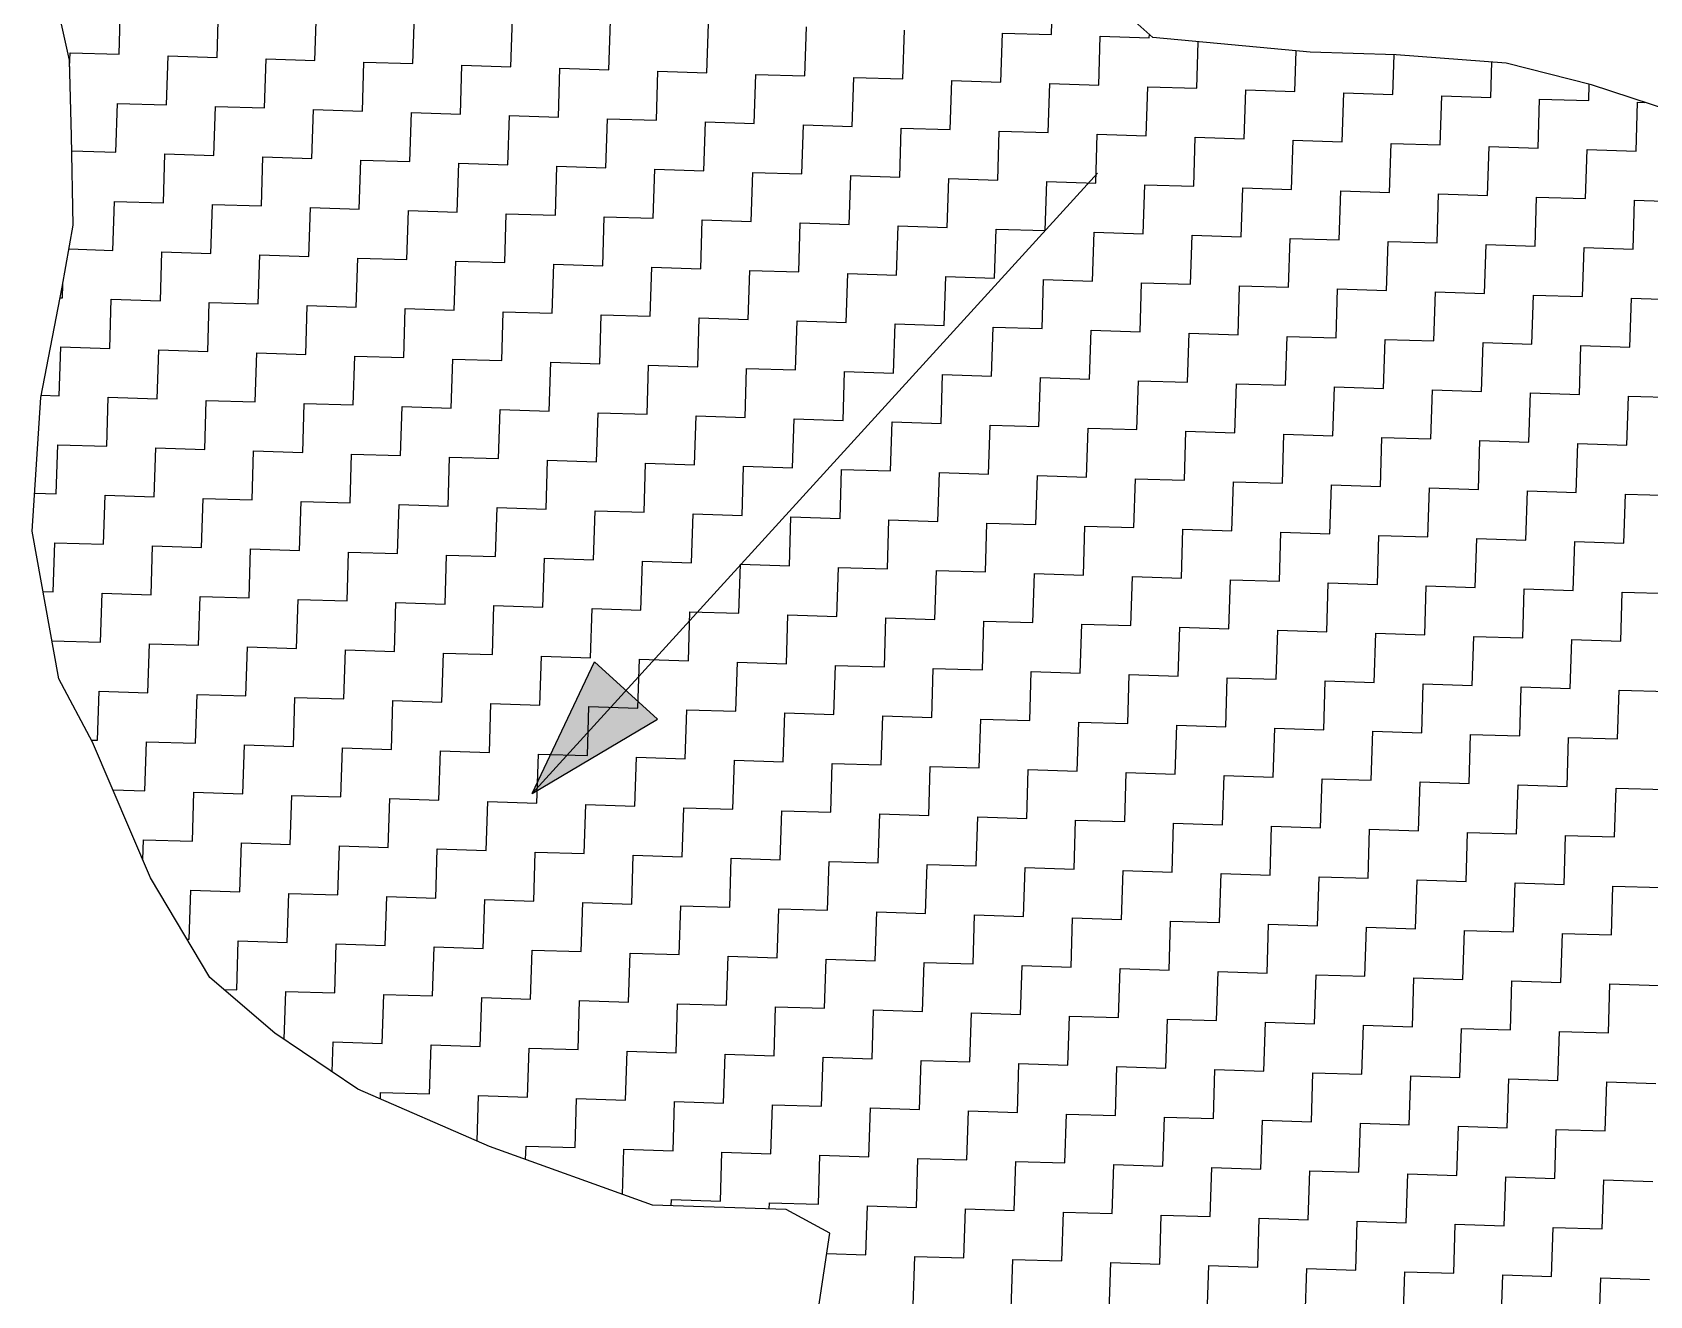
# Model space of a CAD drawing. Header units: metres. Extents: x 289133 to 292218, y 2093453 to 2100632.
# Drawn here: x 290040.3 to 290258.7, y 2094249 to 2094419.6 of the extents above; entities that cross this region are included whole.
import ezdxf

# ---------------------------------------------------------------- set-up
doc = ezdxf.new("R2010")
doc.units = ezdxf.units.M
doc.header["$MEASUREMENT"] = 0
doc.layers.add('POLY_HATCH', color=12, linetype='Continuous')

msp = doc.modelspace()

# ---------------------------------------------------------------- hatches: boundary and pattern name
h = msp.add_hatch(color=256)
h.paths.add_polyline_path([(290120.44, 2094330.71), (290116.19, 2094334.58), (290107.78, 2094316.8)])
h.paths.add_polyline_path([(290107.78, 2094316.8), (290124.69, 2094326.83), (290120.44, 2094330.71)])

# ---------------------------------------------------------------- linework, layer by layer
for points in [[(290107.78, 2094316.8), (290184.08, 2094400.57)], [(290107.78, 2094316.8), (290116.19, 2094334.58)], [(290116.19, 2094334.58), (290124.69, 2094326.83)], [(290107.78, 2094316.8), (290124.69, 2094326.83)]]:
    msp.add_lwpolyline(points)
at = {"layer": 'POLY_HATCH'}
for p, q in [((290191.58, 2094418.87), (290164.56, 2094442.97)), ((290045.27, 2094415.83), (290044.22, 2094420.67)), ((290212.84, 2094416.91), (290191.58, 2094418.87)), ((290224.45, 2094416.55), (290212.84, 2094416.91)), ((290045.55, 2094405.6), (290045.27, 2094415.83)), ((290239.28, 2094415.43), (290224.45, 2094416.55)), ((290250.81, 2094412.49), (290239.28, 2094415.43)), ((290261.68, 2094408.92), (290250.81, 2094412.49)), ((290045.78, 2094393.56), (290045.55, 2094405.6)), ((290044.31, 2094385.19), (290045.78, 2094393.56)), ((290041.43, 2094370.25), (290044.31, 2094385.19)), ((290040.26, 2094352.24), (290041.43, 2094370.25)), ((290043.85, 2094332.28), (290040.26, 2094352.24)), ((290048.39, 2094323.72), (290043.85, 2094332.28)), ((290056.24, 2094305.43), (290048.39, 2094323.72)), ((290064.23, 2094291.95), (290056.24, 2094305.43)), ((290073.02, 2094284.46), (290064.23, 2094291.95)), ((290084.21, 2094276.89), (290073.02, 2094284.46)), ((290102.01, 2094269.12), (290084.21, 2094276.89)), ((290124.02, 2094261.21), (290102.01, 2094269.12)), ((290142.05, 2094260.64), (290124.02, 2094261.21)), ((290147.97, 2094257.45), (290142.05, 2094260.64)), ((290146.44, 2094247.27), (290147.97, 2094257.45))]:
    msp.add_line(p, q, dxfattribs=at)
at = {"layer": 'POLY_HATCH', "linetype": 'Continuous'}
for p, q in [((290177.87, 2094419.27), (290178.08, 2094425.88)), ((290051.97, 2094416.61), (290052.18, 2094423.22)), ((290065.2, 2094416.19), (290065.41, 2094422.8)), ((290078.43, 2094415.77), (290078.64, 2094422.39)), ((290091.66, 2094415.36), (290091.87, 2094421.97)), ((290104.89, 2094414.94), (290105.1, 2094421.56)), ((290118.12, 2094414.52), (290118.33, 2094421.14)), ((290131.35, 2094414.11), (290131.56, 2094420.72)), ((290144.59, 2094413.69), (290144.79, 2094420.31)), ((290157.82, 2094413.28), (290158.02, 2094419.89)), ((290171.05, 2094412.86), (290171.25, 2094419.47)), ((290171.25, 2094419.47), (290177.87, 2094419.27)), ((290184.28, 2094412.44), (290184.48, 2094419.06)), ((290184.48, 2094419.06), (290191.1, 2094418.85)), ((290191.1, 2094418.85), (290191.11, 2094419.29)), ((290045.3, 2094414.9), (290045.36, 2094416.81)), ((290045.36, 2094416.81), (290051.97, 2094416.61)), ((290197.51, 2094412.03), (290197.7, 2094418.31)), ((290210.74, 2094411.61), (290210.91, 2094417.09)), ((290058.38, 2094409.78), (290058.59, 2094416.4)), ((290058.59, 2094416.4), (290065.2, 2094416.19)), ((290071.61, 2094409.37), (290071.82, 2094415.98)), ((290071.82, 2094415.98), (290078.43, 2094415.77)), ((290084.84, 2094408.95), (290085.05, 2094415.56)), ((290085.05, 2094415.56), (290091.66, 2094415.36)), ((290098.07, 2094408.53), (290098.28, 2094415.15)), ((290098.28, 2094415.15), (290104.89, 2094414.94)), ((290111.3, 2094408.12), (290111.51, 2094414.73)), ((290111.51, 2094414.73), (290118.12, 2094414.52)), ((290223.97, 2094411.19), (290224.14, 2094416.56)), ((290237.2, 2094410.78), (290237.35, 2094415.58)), ((290124.53, 2094407.7), (290124.74, 2094414.32)), ((290124.74, 2094414.32), (290131.35, 2094414.11)), ((290137.76, 2094407.28), (290137.97, 2094413.9)), ((290137.97, 2094413.9), (290144.59, 2094413.69)), ((290150.99, 2094406.87), (290151.2, 2094413.48)), ((290151.2, 2094413.48), (290157.82, 2094413.28)), ((290164.22, 2094406.45), (290164.43, 2094413.07)), ((290164.43, 2094413.07), (290171.05, 2094412.86)), ((290177.45, 2094406.04), (290177.66, 2094412.65)), ((290177.66, 2094412.65), (290184.28, 2094412.44)), ((290190.68, 2094405.62), (290190.89, 2094412.23)), ((290190.89, 2094412.23), (290197.51, 2094412.03)), ((290250.43, 2094410.36), (290250.5, 2094412.57)), ((290203.91, 2094405.2), (290204.12, 2094411.82)), ((290204.12, 2094411.82), (290210.74, 2094411.61)), ((290217.14, 2094404.79), (290217.35, 2094411.4)), ((290217.35, 2094411.4), (290223.97, 2094411.19)), ((290230.37, 2094404.37), (290230.58, 2094410.99)), ((290230.58, 2094410.99), (290237.2, 2094410.78)), ((290243.6, 2094403.95), (290243.81, 2094410.57)), ((290243.81, 2094410.57), (290250.43, 2094410.36)), ((290256.83, 2094403.54), (290257.04, 2094410.15)), ((290257.04, 2094410.15), (290258.01, 2094410.12)), ((290051.56, 2094403.38), (290051.76, 2094409.99)), ((290051.76, 2094409.99), (290058.38, 2094409.78)), ((290064.79, 2094402.96), (290065, 2094409.57)), ((290065, 2094409.57), (290071.61, 2094409.37)), ((290078.02, 2094402.54), (290078.23, 2094409.16)), ((290078.23, 2094409.16), (290084.84, 2094408.95)), ((290091.25, 2094402.13), (290091.46, 2094408.74)), ((290091.46, 2094408.74), (290098.07, 2094408.53)), ((290104.48, 2094401.71), (290104.69, 2094408.33)), ((290104.69, 2094408.33), (290111.3, 2094408.12)), ((290117.71, 2094401.29), (290117.92, 2094407.91)), ((290117.92, 2094407.91), (290124.53, 2094407.7)), ((290130.94, 2094400.88), (290131.15, 2094407.49)), ((290131.15, 2094407.49), (290137.76, 2094407.28)), ((290144.17, 2094400.46), (290144.38, 2094407.08)), ((290144.38, 2094407.08), (290150.99, 2094406.87)), ((290157.4, 2094400.04), (290157.61, 2094406.66)), ((290157.61, 2094406.66), (290164.22, 2094406.45)), ((290170.63, 2094399.63), (290170.84, 2094406.24)), ((290170.84, 2094406.24), (290177.45, 2094406.04)), ((290183.86, 2094399.21), (290184.07, 2094405.83)), ((290184.07, 2094405.83), (290190.68, 2094405.62)), ((290045.61, 2094403.56), (290051.56, 2094403.38)), ((290197.09, 2094398.8), (290197.3, 2094405.41)), ((290197.3, 2094405.41), (290203.91, 2094405.2)), ((290210.32, 2094398.38), (290210.53, 2094405)), ((290210.53, 2094405), (290217.14, 2094404.79)), ((290223.55, 2094397.96), (290223.76, 2094404.58)), ((290223.76, 2094404.58), (290230.37, 2094404.37)), ((290236.78, 2094397.55), (290236.99, 2094404.16)), ((290236.99, 2094404.16), (290243.6, 2094403.95)), ((290250.01, 2094397.13), (290250.22, 2094403.75)), ((290250.22, 2094403.75), (290256.83, 2094403.54)), ((290057.96, 2094396.55), (290058.17, 2094403.17)), ((290058.17, 2094403.17), (290064.79, 2094402.96)), ((290071.19, 2094396.14), (290071.4, 2094402.75)), ((290071.4, 2094402.75), (290078.02, 2094402.54)), ((290084.42, 2094395.72), (290084.63, 2094402.33)), ((290084.63, 2094402.33), (290091.25, 2094402.13)), ((290097.65, 2094395.3), (290097.86, 2094401.92)), ((290097.86, 2094401.92), (290104.48, 2094401.71)), ((290110.89, 2094394.89), (290111.09, 2094401.5)), ((290111.09, 2094401.5), (290117.71, 2094401.29)), ((290124.12, 2094394.47), (290124.32, 2094401.09)), ((290124.32, 2094401.09), (290130.94, 2094400.88)), ((290137.35, 2094394.05), (290137.55, 2094400.67)), ((290137.55, 2094400.67), (290144.17, 2094400.46)), ((290150.58, 2094393.64), (290150.78, 2094400.25)), ((290150.78, 2094400.25), (290157.4, 2094400.04)), ((290163.81, 2094393.22), (290164.01, 2094399.84)), ((290164.01, 2094399.84), (290170.63, 2094399.63)), ((290177.04, 2094392.81), (290177.24, 2094399.42)), ((290177.24, 2094399.42), (290183.86, 2094399.21)), ((290190.27, 2094392.39), (290190.48, 2094399)), ((290190.48, 2094399), (290197.09, 2094398.8)), ((290203.5, 2094391.97), (290203.71, 2094398.59)), ((290203.71, 2094398.59), (290210.32, 2094398.38)), ((290216.73, 2094391.56), (290216.94, 2094398.17)), ((290216.94, 2094398.17), (290223.55, 2094397.96)), ((290229.96, 2094391.14), (290230.17, 2094397.76)), ((290230.17, 2094397.76), (290236.78, 2094397.55)), ((290243.19, 2094390.72), (290243.4, 2094397.34)), ((290243.4, 2094397.34), (290250.01, 2094397.13)), ((290051.14, 2094390.14), (290051.35, 2094396.76)), ((290051.35, 2094396.76), (290057.96, 2094396.55)), ((290064.37, 2094389.73), (290064.58, 2094396.34)), ((290064.58, 2094396.34), (290071.19, 2094396.14)), ((290077.6, 2094389.31), (290077.81, 2094395.93)), ((290077.81, 2094395.93), (290084.42, 2094395.72)), ((290090.83, 2094388.9), (290091.04, 2094395.51)), ((290091.04, 2094395.51), (290097.65, 2094395.3)), ((290104.06, 2094388.48), (290104.27, 2094395.09)), ((290104.27, 2094395.09), (290110.89, 2094394.89)), ((290256.42, 2094390.31), (290256.63, 2094396.92)), ((290256.63, 2094396.92), (290263.24, 2094396.71)), ((290117.29, 2094388.06), (290117.5, 2094394.68)), ((290117.5, 2094394.68), (290124.12, 2094394.47)), ((290130.52, 2094387.65), (290130.73, 2094394.26)), ((290130.73, 2094394.26), (290137.35, 2094394.05)), ((290143.75, 2094387.23), (290143.96, 2094393.85)), ((290143.96, 2094393.85), (290150.58, 2094393.64)), ((290156.98, 2094386.81), (290157.19, 2094393.43)), ((290157.19, 2094393.43), (290163.81, 2094393.22)), ((290170.21, 2094386.4), (290170.42, 2094393.01)), ((290170.42, 2094393.01), (290177.04, 2094392.81)), ((290183.44, 2094385.98), (290183.65, 2094392.6)), ((290183.65, 2094392.6), (290190.27, 2094392.39)), ((290196.67, 2094385.57), (290196.88, 2094392.18)), ((290196.88, 2094392.18), (290203.5, 2094391.97)), ((290209.9, 2094385.15), (290210.11, 2094391.76)), ((290210.11, 2094391.76), (290216.73, 2094391.56)), ((290223.13, 2094384.73), (290223.34, 2094391.35)), ((290223.34, 2094391.35), (290229.96, 2094391.14)), ((290236.36, 2094384.32), (290236.57, 2094390.93)), ((290236.57, 2094390.93), (290243.19, 2094390.72)), ((290249.6, 2094383.9), (290249.8, 2094390.52)), ((290249.8, 2094390.52), (290256.42, 2094390.31)), ((290045.3, 2094390.33), (290051.14, 2094390.14)), ((290057.55, 2094383.32), (290057.76, 2094389.94)), ((290057.76, 2094389.94), (290064.37, 2094389.73)), ((290070.78, 2094382.91), (290070.99, 2094389.52)), ((290070.99, 2094389.52), (290077.6, 2094389.31)), ((290084.01, 2094382.49), (290084.22, 2094389.1)), ((290084.22, 2094389.1), (290090.83, 2094388.9)), ((290097.24, 2094382.07), (290097.45, 2094388.69)), ((290097.45, 2094388.69), (290104.06, 2094388.48)), ((290110.47, 2094381.66), (290110.68, 2094388.27)), ((290110.68, 2094388.27), (290117.29, 2094388.06)), ((290123.7, 2094381.24), (290123.91, 2094387.86)), ((290123.91, 2094387.86), (290130.52, 2094387.65)), ((290136.93, 2094380.82), (290137.14, 2094387.44)), ((290137.14, 2094387.44), (290143.75, 2094387.23)), ((290150.16, 2094380.41), (290150.37, 2094387.02)), ((290150.37, 2094387.02), (290156.98, 2094386.81)), ((290163.39, 2094379.99), (290163.6, 2094386.61)), ((290163.6, 2094386.61), (290170.21, 2094386.4)), ((290176.62, 2094379.58), (290176.83, 2094386.19)), ((290176.83, 2094386.19), (290183.44, 2094385.98)), ((290044.32, 2094383.74), (290044.37, 2094385.53)), ((290189.85, 2094379.16), (290190.06, 2094385.77)), ((290190.06, 2094385.77), (290196.67, 2094385.57)), ((290203.08, 2094378.74), (290203.29, 2094385.36)), ((290203.29, 2094385.36), (290209.9, 2094385.15)), ((290216.31, 2094378.33), (290216.52, 2094384.94)), ((290216.52, 2094384.94), (290223.13, 2094384.73)), ((290229.54, 2094377.91), (290229.75, 2094384.53)), ((290229.75, 2094384.53), (290236.36, 2094384.32)), ((290242.77, 2094377.49), (290242.98, 2094384.11)), ((290242.98, 2094384.11), (290249.6, 2094383.9)), ((290044.03, 2094383.75), (290044.32, 2094383.74)), ((290050.72, 2094376.91), (290050.93, 2094383.53)), ((290050.93, 2094383.53), (290057.55, 2094383.32)), ((290063.95, 2094376.5), (290064.16, 2094383.11)), ((290064.16, 2094383.11), (290070.78, 2094382.91)), ((290077.18, 2094376.08), (290077.39, 2094382.7)), ((290077.39, 2094382.7), (290084.01, 2094382.49)), ((290090.42, 2094375.67), (290090.62, 2094382.28)), ((290090.62, 2094382.28), (290097.24, 2094382.07)), ((290103.65, 2094375.25), (290103.85, 2094381.86)), ((290103.85, 2094381.86), (290110.47, 2094381.66)), ((290256, 2094377.08), (290256.21, 2094383.69)), ((290256.21, 2094383.69), (290262.83, 2094383.48)), ((290116.88, 2094374.83), (290117.08, 2094381.45)), ((290117.08, 2094381.45), (290123.7, 2094381.24)), ((290130.11, 2094374.42), (290130.31, 2094381.03)), ((290130.31, 2094381.03), (290136.93, 2094380.82)), ((290143.34, 2094374), (290143.54, 2094380.62)), ((290143.54, 2094380.62), (290150.16, 2094380.41)), ((290156.57, 2094373.58), (290156.77, 2094380.2)), ((290156.77, 2094380.2), (290163.39, 2094379.99)), ((290169.8, 2094373.17), (290170.01, 2094379.78)), ((290170.01, 2094379.78), (290176.62, 2094379.58)), ((290183.03, 2094372.75), (290183.24, 2094379.37)), ((290183.24, 2094379.37), (290189.85, 2094379.16)), ((290196.26, 2094372.34), (290196.47, 2094378.95)), ((290196.47, 2094378.95), (290203.08, 2094378.74)), ((290209.49, 2094371.92), (290209.7, 2094378.53)), ((290209.7, 2094378.53), (290216.31, 2094378.33)), ((290222.72, 2094371.5), (290222.93, 2094378.12)), ((290222.93, 2094378.12), (290229.54, 2094377.91)), ((290235.95, 2094371.09), (290236.16, 2094377.7)), ((290236.16, 2094377.7), (290242.77, 2094377.49)), ((290249.18, 2094370.67), (290249.39, 2094377.29)), ((290249.39, 2094377.29), (290256, 2094377.08)), ((290043.9, 2094370.51), (290044.11, 2094377.12)), ((290044.11, 2094377.12), (290050.72, 2094376.91)), ((290057.13, 2094370.09), (290057.34, 2094376.71)), ((290057.34, 2094376.71), (290063.95, 2094376.5)), ((290070.36, 2094369.67), (290070.57, 2094376.29)), ((290070.57, 2094376.29), (290077.18, 2094376.08)), ((290083.59, 2094369.26), (290083.8, 2094375.87)), ((290083.8, 2094375.87), (290090.42, 2094375.67)), ((290096.82, 2094368.84), (290097.03, 2094375.46)), ((290097.03, 2094375.46), (290103.65, 2094375.25)), ((290110.05, 2094368.43), (290110.26, 2094375.04)), ((290110.26, 2094375.04), (290116.88, 2094374.83)), ((290123.28, 2094368.01), (290123.49, 2094374.62)), ((290123.49, 2094374.62), (290130.11, 2094374.42)), ((290136.51, 2094367.59), (290136.72, 2094374.21)), ((290136.72, 2094374.21), (290143.34, 2094374)), ((290149.74, 2094367.18), (290149.95, 2094373.79)), ((290149.95, 2094373.79), (290156.57, 2094373.58)), ((290162.97, 2094366.76), (290163.18, 2094373.38)), ((290163.18, 2094373.38), (290169.8, 2094373.17)), ((290176.2, 2094366.34), (290176.41, 2094372.96)), ((290176.41, 2094372.96), (290183.03, 2094372.75)), ((290189.43, 2094365.93), (290189.64, 2094372.54)), ((290189.64, 2094372.54), (290196.26, 2094372.34)), ((290202.66, 2094365.51), (290202.87, 2094372.13)), ((290202.87, 2094372.13), (290209.49, 2094371.92)), ((290215.9, 2094365.1), (290216.1, 2094371.71)), ((290216.1, 2094371.71), (290222.72, 2094371.5)), ((290229.13, 2094364.68), (290229.33, 2094371.29)), ((290229.33, 2094371.29), (290235.95, 2094371.09)), ((290242.36, 2094364.26), (290242.56, 2094370.88)), ((290242.56, 2094370.88), (290249.18, 2094370.67)), ((290041.5, 2094370.58), (290043.9, 2094370.51)), ((290050.31, 2094363.68), (290050.52, 2094370.3)), ((290050.52, 2094370.3), (290057.13, 2094370.09)), ((290063.54, 2094363.27), (290063.75, 2094369.88)), ((290063.75, 2094369.88), (290070.36, 2094369.67)), ((290076.77, 2094362.85), (290076.98, 2094369.47)), ((290076.98, 2094369.47), (290083.59, 2094369.26)), ((290090, 2094362.44), (290090.21, 2094369.05)), ((290090.21, 2094369.05), (290096.82, 2094368.84)), ((290103.23, 2094362.02), (290103.44, 2094368.63)), ((290103.44, 2094368.63), (290110.05, 2094368.43)), ((290255.59, 2094363.85), (290255.79, 2094370.46)), ((290255.79, 2094370.46), (290262.41, 2094370.25)), ((290116.46, 2094361.6), (290116.67, 2094368.22)), ((290116.67, 2094368.22), (290123.28, 2094368.01)), ((290129.69, 2094361.19), (290129.9, 2094367.8)), ((290129.9, 2094367.8), (290136.51, 2094367.59)), ((290142.92, 2094360.77), (290143.13, 2094367.39)), ((290143.13, 2094367.39), (290149.74, 2094367.18)), ((290156.15, 2094360.35), (290156.36, 2094366.97)), ((290156.36, 2094366.97), (290162.97, 2094366.76)), ((290169.38, 2094359.94), (290169.59, 2094366.55)), ((290169.59, 2094366.55), (290176.2, 2094366.34)), ((290182.61, 2094359.52), (290182.82, 2094366.14)), ((290182.82, 2094366.14), (290189.43, 2094365.93)), ((290195.84, 2094359.11), (290196.05, 2094365.72)), ((290196.05, 2094365.72), (290202.66, 2094365.51)), ((290209.07, 2094358.69), (290209.28, 2094365.3)), ((290209.28, 2094365.3), (290215.9, 2094365.1)), ((290222.3, 2094358.27), (290222.51, 2094364.89)), ((290222.51, 2094364.89), (290229.13, 2094364.68)), ((290235.53, 2094357.86), (290235.74, 2094364.47)), ((290235.74, 2094364.47), (290242.36, 2094364.26)), ((290043.48, 2094357.28), (290043.69, 2094363.89)), ((290043.69, 2094363.89), (290050.31, 2094363.68)), ((290056.72, 2094356.86), (290056.92, 2094363.48)), ((290056.92, 2094363.48), (290063.54, 2094363.27)), ((290069.95, 2094356.44), (290070.15, 2094363.06)), ((290070.15, 2094363.06), (290076.77, 2094362.85)), ((290083.18, 2094356.03), (290083.38, 2094362.64)), ((290083.38, 2094362.64), (290090, 2094362.44)), ((290096.41, 2094355.61), (290096.61, 2094362.23)), ((290096.61, 2094362.23), (290103.23, 2094362.02)), ((290248.76, 2094357.44), (290248.97, 2094364.06)), ((290248.97, 2094364.06), (290255.59, 2094363.85)), ((290109.64, 2094355.2), (290109.84, 2094361.81)), ((290109.84, 2094361.81), (290116.46, 2094361.6)), ((290122.87, 2094354.78), (290123.07, 2094361.39)), ((290123.07, 2094361.39), (290129.69, 2094361.19)), ((290136.1, 2094354.36), (290136.31, 2094360.98)), ((290136.31, 2094360.98), (290142.92, 2094360.77)), ((290149.33, 2094353.95), (290149.54, 2094360.56)), ((290149.54, 2094360.56), (290156.15, 2094360.35)), ((290162.56, 2094353.53), (290162.77, 2094360.15)), ((290162.77, 2094360.15), (290169.38, 2094359.94)), ((290175.79, 2094353.11), (290176, 2094359.73)), ((290176, 2094359.73), (290182.61, 2094359.52)), ((290189.02, 2094352.7), (290189.23, 2094359.31)), ((290189.23, 2094359.31), (290195.84, 2094359.11)), ((290202.25, 2094352.28), (290202.46, 2094358.9)), ((290202.46, 2094358.9), (290209.07, 2094358.69)), ((290215.48, 2094351.87), (290215.69, 2094358.48)), ((290215.69, 2094358.48), (290222.3, 2094358.27)), ((290228.71, 2094351.45), (290228.92, 2094358.06)), ((290228.92, 2094358.06), (290235.53, 2094357.86)), ((290241.94, 2094351.03), (290242.15, 2094357.65)), ((290242.15, 2094357.65), (290248.76, 2094357.44)), ((290040.6, 2094357.37), (290043.48, 2094357.28)), ((290049.89, 2094350.45), (290050.1, 2094357.07)), ((290050.1, 2094357.07), (290056.72, 2094356.86)), ((290063.12, 2094350.04), (290063.33, 2094356.65)), ((290063.33, 2094356.65), (290069.95, 2094356.44)), ((290076.35, 2094349.62), (290076.56, 2094356.24)), ((290076.56, 2094356.24), (290083.18, 2094356.03)), ((290089.58, 2094349.21), (290089.79, 2094355.82)), ((290089.79, 2094355.82), (290096.41, 2094355.61)), ((290255.17, 2094350.62), (290255.38, 2094357.23)), ((290255.38, 2094357.23), (290261.99, 2094357.02)), ((290102.81, 2094348.79), (290103.02, 2094355.4)), ((290103.02, 2094355.4), (290109.64, 2094355.2)), ((290116.04, 2094348.37), (290116.25, 2094354.99)), ((290116.25, 2094354.99), (290122.87, 2094354.78)), ((290129.27, 2094347.96), (290129.48, 2094354.57)), ((290129.48, 2094354.57), (290136.1, 2094354.36)), ((290142.5, 2094347.54), (290142.71, 2094354.16)), ((290142.71, 2094354.16), (290149.33, 2094353.95)), ((290155.73, 2094347.12), (290155.94, 2094353.74)), ((290155.94, 2094353.74), (290162.56, 2094353.53)), ((290168.96, 2094346.71), (290169.17, 2094353.32)), ((290169.17, 2094353.32), (290175.79, 2094353.11)), ((290182.19, 2094346.29), (290182.4, 2094352.91)), ((290182.4, 2094352.91), (290189.02, 2094352.7)), ((290195.43, 2094345.87), (290195.63, 2094352.49)), ((290195.63, 2094352.49), (290202.25, 2094352.28)), ((290208.66, 2094345.46), (290208.86, 2094352.07)), ((290208.86, 2094352.07), (290215.48, 2094351.87)), ((290221.89, 2094345.04), (290222.09, 2094351.66)), ((290222.09, 2094351.66), (290228.71, 2094351.45)), ((290235.12, 2094344.63), (290235.32, 2094351.24)), ((290235.32, 2094351.24), (290241.94, 2094351.03)), ((290043.07, 2094344.05), (290043.28, 2094350.66)), ((290043.28, 2094350.66), (290049.89, 2094350.45)), ((290056.3, 2094343.63), (290056.51, 2094350.25)), ((290056.51, 2094350.25), (290063.12, 2094350.04)), ((290069.53, 2094343.21), (290069.74, 2094349.83)), ((290069.74, 2094349.83), (290076.35, 2094349.62)), ((290082.76, 2094342.8), (290082.97, 2094349.41)), ((290082.97, 2094349.41), (290089.58, 2094349.21)), ((290095.99, 2094342.38), (290096.2, 2094349)), ((290096.2, 2094349), (290102.81, 2094348.79)), ((290248.35, 2094344.21), (290248.55, 2094350.83)), ((290248.55, 2094350.83), (290255.17, 2094350.62)), ((290109.22, 2094341.97), (290109.43, 2094348.58)), ((290109.43, 2094348.58), (290116.04, 2094348.37)), ((290122.45, 2094341.55), (290122.66, 2094348.16)), ((290122.66, 2094348.16), (290129.27, 2094347.96)), ((290135.68, 2094341.13), (290135.89, 2094347.75)), ((290135.89, 2094347.75), (290142.5, 2094347.54)), ((290148.91, 2094340.72), (290149.12, 2094347.33)), ((290149.12, 2094347.33), (290155.73, 2094347.12)), ((290162.14, 2094340.3), (290162.35, 2094346.92)), ((290162.35, 2094346.92), (290168.96, 2094346.71)), ((290175.37, 2094339.88), (290175.58, 2094346.5)), ((290175.58, 2094346.5), (290182.19, 2094346.29)), ((290188.6, 2094339.47), (290188.81, 2094346.08)), ((290188.81, 2094346.08), (290195.43, 2094345.87)), ((290201.83, 2094339.05), (290202.04, 2094345.67)), ((290202.04, 2094345.67), (290208.66, 2094345.46)), ((290215.06, 2094338.64), (290215.27, 2094345.25)), ((290215.27, 2094345.25), (290221.89, 2094345.04)), ((290228.29, 2094338.22), (290228.5, 2094344.83)), ((290228.5, 2094344.83), (290235.12, 2094344.63)), ((290041.73, 2094344.09), (290043.07, 2094344.05)), ((290049.48, 2094337.22), (290049.68, 2094343.84)), ((290049.68, 2094343.84), (290056.3, 2094343.63)), ((290062.71, 2094336.81), (290062.91, 2094343.42)), ((290062.91, 2094343.42), (290069.53, 2094343.21)), ((290075.94, 2094336.39), (290076.14, 2094343.01)), ((290076.14, 2094343.01), (290082.76, 2094342.8)), ((290089.17, 2094335.97), (290089.37, 2094342.59)), ((290089.37, 2094342.59), (290095.99, 2094342.38)), ((290241.52, 2094337.8), (290241.73, 2094344.42)), ((290241.73, 2094344.42), (290248.35, 2094344.21)), ((290254.75, 2094337.39), (290254.96, 2094344)), ((290254.96, 2094344), (290261.58, 2094343.79)), ((290102.4, 2094335.56), (290102.6, 2094342.17)), ((290102.6, 2094342.17), (290109.22, 2094341.97)), ((290115.63, 2094335.14), (290115.84, 2094341.76)), ((290115.84, 2094341.76), (290122.45, 2094341.55)), ((290128.86, 2094334.73), (290129.07, 2094341.34)), ((290129.07, 2094341.34), (290135.68, 2094341.13)), ((290142.09, 2094334.31), (290142.3, 2094340.92)), ((290142.3, 2094340.92), (290148.91, 2094340.72)), ((290155.32, 2094333.89), (290155.53, 2094340.51)), ((290155.53, 2094340.51), (290162.14, 2094340.3)), ((290168.55, 2094333.48), (290168.76, 2094340.09)), ((290168.76, 2094340.09), (290175.37, 2094339.88)), ((290181.78, 2094333.06), (290181.99, 2094339.68)), ((290181.99, 2094339.68), (290188.6, 2094339.47)), ((290195.01, 2094332.64), (290195.22, 2094339.26)), ((290195.22, 2094339.26), (290201.83, 2094339.05)), ((290208.24, 2094332.23), (290208.45, 2094338.84)), ((290208.45, 2094338.84), (290215.06, 2094338.64)), ((290221.47, 2094331.81), (290221.68, 2094338.43)), ((290221.68, 2094338.43), (290228.29, 2094338.22)), ((290234.7, 2094331.4), (290234.91, 2094338.01)), ((290234.91, 2094338.01), (290241.52, 2094337.8)), ((290042.92, 2094337.43), (290049.48, 2094337.22)), ((290055.88, 2094330.4), (290056.09, 2094337.02)), ((290056.09, 2094337.02), (290062.71, 2094336.81)), ((290069.11, 2094329.98), (290069.32, 2094336.6)), ((290069.32, 2094336.6), (290075.94, 2094336.39)), ((290082.34, 2094329.57), (290082.55, 2094336.18)), ((290082.55, 2094336.18), (290089.17, 2094335.97)), ((290247.93, 2094330.98), (290248.14, 2094337.59)), ((290248.14, 2094337.59), (290254.75, 2094337.39)), ((290095.57, 2094329.15), (290095.78, 2094335.77)), ((290095.78, 2094335.77), (290102.4, 2094335.56)), ((290108.8, 2094328.74), (290109.01, 2094335.35)), ((290109.01, 2094335.35), (290115.63, 2094335.14)), ((290122.03, 2094328.32), (290122.24, 2094334.93)), ((290122.24, 2094334.93), (290128.86, 2094334.73)), ((290135.26, 2094327.9), (290135.47, 2094334.52)), ((290135.47, 2094334.52), (290142.09, 2094334.31)), ((290148.49, 2094327.49), (290148.7, 2094334.1)), ((290148.7, 2094334.1), (290155.32, 2094333.89)), ((290161.73, 2094327.07), (290161.93, 2094333.69)), ((290161.93, 2094333.69), (290168.55, 2094333.48)), ((290174.96, 2094326.65), (290175.16, 2094333.27)), ((290175.16, 2094333.27), (290181.78, 2094333.06)), ((290188.19, 2094326.24), (290188.39, 2094332.85)), ((290188.39, 2094332.85), (290195.01, 2094332.64)), ((290201.42, 2094325.82), (290201.62, 2094332.44)), ((290201.62, 2094332.44), (290208.24, 2094332.23)), ((290214.65, 2094325.41), (290214.85, 2094332.02)), ((290214.85, 2094332.02), (290221.47, 2094331.81)), ((290227.88, 2094324.99), (290228.08, 2094331.6)), ((290228.08, 2094331.6), (290234.7, 2094331.4)), ((290049.06, 2094323.99), (290049.27, 2094330.61)), ((290049.27, 2094330.61), (290055.88, 2094330.4)), ((290062.29, 2094323.58), (290062.5, 2094330.19)), ((290062.5, 2094330.19), (290069.11, 2094329.98)), ((290075.52, 2094323.16), (290075.73, 2094329.78)), ((290075.73, 2094329.78), (290082.34, 2094329.57)), ((290088.75, 2094322.74), (290088.96, 2094329.36)), ((290088.96, 2094329.36), (290095.57, 2094329.15)), ((290241.11, 2094324.57), (290241.31, 2094331.19)), ((290241.31, 2094331.19), (290247.93, 2094330.98)), ((290254.34, 2094324.16), (290254.55, 2094330.77)), ((290254.55, 2094330.77), (290261.16, 2094330.56)), ((290101.98, 2094322.33), (290102.19, 2094328.94)), ((290102.19, 2094328.94), (290108.8, 2094328.74)), ((290115.21, 2094321.91), (290115.42, 2094328.53)), ((290115.42, 2094328.53), (290122.03, 2094328.32)), ((290128.44, 2094321.5), (290128.65, 2094328.11)), ((290128.65, 2094328.11), (290135.26, 2094327.9)), ((290141.67, 2094321.08), (290141.88, 2094327.69)), ((290141.88, 2094327.69), (290148.49, 2094327.49)), ((290154.9, 2094320.66), (290155.11, 2094327.28)), ((290155.11, 2094327.28), (290161.73, 2094327.07)), ((290168.13, 2094320.25), (290168.34, 2094326.86)), ((290168.34, 2094326.86), (290174.96, 2094326.65)), ((290181.36, 2094319.83), (290181.57, 2094326.45)), ((290181.57, 2094326.45), (290188.19, 2094326.24)), ((290194.59, 2094319.41), (290194.8, 2094326.03)), ((290194.8, 2094326.03), (290201.42, 2094325.82)), ((290207.82, 2094319), (290208.03, 2094325.61)), ((290208.03, 2094325.61), (290214.65, 2094325.41)), ((290221.05, 2094318.58), (290221.26, 2094325.2)), ((290221.26, 2094325.2), (290227.88, 2094324.99)), ((290048.23, 2094324.02), (290049.06, 2094323.99)), ((290055.47, 2094317.17), (290055.67, 2094323.79)), ((290055.67, 2094323.79), (290062.29, 2094323.58)), ((290068.7, 2094316.75), (290068.9, 2094323.37)), ((290068.9, 2094323.37), (290075.52, 2094323.16)), ((290081.93, 2094316.34), (290082.14, 2094322.95)), ((290082.14, 2094322.95), (290088.75, 2094322.74)), ((290234.28, 2094318.17), (290234.49, 2094324.78)), ((290234.49, 2094324.78), (290241.11, 2094324.57)), ((290247.51, 2094317.75), (290247.72, 2094324.36)), ((290247.72, 2094324.36), (290254.34, 2094324.16)), ((290095.16, 2094315.92), (290095.37, 2094322.54)), ((290095.37, 2094322.54), (290101.98, 2094322.33)), ((290108.39, 2094315.5), (290108.6, 2094322.12)), ((290108.6, 2094322.12), (290115.21, 2094321.91)), ((290121.62, 2094315.09), (290121.83, 2094321.7)), ((290121.83, 2094321.7), (290128.44, 2094321.5)), ((290134.85, 2094314.67), (290135.06, 2094321.29)), ((290135.06, 2094321.29), (290141.67, 2094321.08)), ((290148.08, 2094314.26), (290148.29, 2094320.87)), ((290148.29, 2094320.87), (290154.9, 2094320.66)), ((290161.31, 2094313.84), (290161.52, 2094320.45)), ((290161.52, 2094320.45), (290168.13, 2094320.25)), ((290174.54, 2094313.42), (290174.75, 2094320.04)), ((290174.75, 2094320.04), (290181.36, 2094319.83)), ((290187.77, 2094313.01), (290187.98, 2094319.62)), ((290187.98, 2094319.62), (290194.59, 2094319.41)), ((290201, 2094312.59), (290201.21, 2094319.21)), ((290201.21, 2094319.21), (290207.82, 2094319)), ((290214.23, 2094312.17), (290214.44, 2094318.79)), ((290214.44, 2094318.79), (290221.05, 2094318.58)), ((290227.46, 2094311.76), (290227.67, 2094318.37)), ((290227.67, 2094318.37), (290234.28, 2094318.17)), ((290051.14, 2094317.31), (290055.47, 2094317.17)), ((290061.87, 2094310.35), (290062.08, 2094316.96)), ((290062.08, 2094316.96), (290068.7, 2094316.75)), ((290075.1, 2094309.93), (290075.31, 2094316.55)), ((290075.31, 2094316.55), (290081.93, 2094316.34)), ((290088.33, 2094309.51), (290088.54, 2094316.13)), ((290088.54, 2094316.13), (290095.16, 2094315.92)), ((290240.69, 2094311.34), (290240.9, 2094317.96)), ((290240.9, 2094317.96), (290247.51, 2094317.75)), ((290253.92, 2094310.93), (290254.13, 2094317.54)), ((290254.13, 2094317.54), (290260.74, 2094317.33)), ((290101.56, 2094309.1), (290101.77, 2094315.71)), ((290101.77, 2094315.71), (290108.39, 2094315.5)), ((290114.79, 2094308.68), (290115, 2094315.3)), ((290115, 2094315.3), (290121.62, 2094315.09)), ((290128.02, 2094308.27), (290128.23, 2094314.88)), ((290128.23, 2094314.88), (290134.85, 2094314.67)), ((290141.26, 2094307.85), (290141.46, 2094314.46)), ((290141.46, 2094314.46), (290148.08, 2094314.26)), ((290154.49, 2094307.43), (290154.69, 2094314.05)), ((290154.69, 2094314.05), (290161.31, 2094313.84)), ((290167.72, 2094307.02), (290167.92, 2094313.63)), ((290167.92, 2094313.63), (290174.54, 2094313.42)), ((290180.95, 2094306.6), (290181.15, 2094313.22)), ((290181.15, 2094313.22), (290187.77, 2094313.01)), ((290194.18, 2094306.18), (290194.38, 2094312.8)), ((290194.38, 2094312.8), (290201, 2094312.59)), ((290207.41, 2094305.77), (290207.61, 2094312.38)), ((290207.61, 2094312.38), (290214.23, 2094312.17)), ((290220.64, 2094305.35), (290220.85, 2094311.97)), ((290220.85, 2094311.97), (290227.46, 2094311.76)), ((290055.17, 2094307.91), (290055.26, 2094310.55)), ((290055.26, 2094310.55), (290061.87, 2094310.35)), ((290068.28, 2094303.52), (290068.49, 2094310.14)), ((290068.49, 2094310.14), (290075.1, 2094309.93)), ((290081.51, 2094303.11), (290081.72, 2094309.72)), ((290081.72, 2094309.72), (290088.33, 2094309.51)), ((290233.87, 2094304.94), (290234.08, 2094311.55)), ((290234.08, 2094311.55), (290240.69, 2094311.34)), ((290247.1, 2094304.52), (290247.31, 2094311.13)), ((290247.31, 2094311.13), (290253.92, 2094310.93)), ((290094.74, 2094302.69), (290094.95, 2094309.31)), ((290094.95, 2094309.31), (290101.56, 2094309.1)), ((290107.97, 2094302.27), (290108.18, 2094308.89)), ((290108.18, 2094308.89), (290114.79, 2094308.68)), ((290121.2, 2094301.86), (290121.41, 2094308.47)), ((290121.41, 2094308.47), (290128.02, 2094308.27)), ((290134.43, 2094301.44), (290134.64, 2094308.06)), ((290134.64, 2094308.06), (290141.26, 2094307.85)), ((290147.66, 2094301.03), (290147.87, 2094307.64)), ((290147.87, 2094307.64), (290154.49, 2094307.43)), ((290160.89, 2094300.61), (290161.1, 2094307.22)), ((290161.1, 2094307.22), (290167.72, 2094307.02)), ((290174.12, 2094300.19), (290174.33, 2094306.81)), ((290174.33, 2094306.81), (290180.95, 2094306.6)), ((290187.35, 2094299.78), (290187.56, 2094306.39)), ((290187.56, 2094306.39), (290194.18, 2094306.18)), ((290200.58, 2094299.36), (290200.79, 2094305.98)), ((290200.79, 2094305.98), (290207.41, 2094305.77)), ((290213.81, 2094298.94), (290214.02, 2094305.56)), ((290214.02, 2094305.56), (290220.64, 2094305.35)), ((290061.46, 2094297.12), (290061.67, 2094303.73)), ((290061.67, 2094303.73), (290068.28, 2094303.52)), ((290074.69, 2094296.7), (290074.9, 2094303.32)), ((290074.9, 2094303.32), (290081.51, 2094303.11)), ((290227.04, 2094298.53), (290227.25, 2094305.14)), ((290227.25, 2094305.14), (290233.87, 2094304.94)), ((290240.27, 2094298.11), (290240.48, 2094304.73)), ((290240.48, 2094304.73), (290247.1, 2094304.52)), ((290253.5, 2094297.7), (290253.71, 2094304.31)), ((290253.71, 2094304.31), (290260.33, 2094304.1)), ((290087.92, 2094296.28), (290088.13, 2094302.9)), ((290088.13, 2094302.9), (290094.74, 2094302.69)), ((290101.15, 2094295.87), (290101.36, 2094302.48)), ((290101.36, 2094302.48), (290107.97, 2094302.27)), ((290114.38, 2094295.45), (290114.59, 2094302.07)), ((290114.59, 2094302.07), (290121.2, 2094301.86)), ((290127.61, 2094295.04), (290127.82, 2094301.65)), ((290127.82, 2094301.65), (290134.43, 2094301.44)), ((290140.84, 2094294.62), (290141.05, 2094301.23)), ((290141.05, 2094301.23), (290147.66, 2094301.03)), ((290154.07, 2094294.2), (290154.28, 2094300.82)), ((290154.28, 2094300.82), (290160.89, 2094300.61)), ((290167.3, 2094293.79), (290167.51, 2094300.4)), ((290167.51, 2094300.4), (290174.12, 2094300.19)), ((290180.53, 2094293.37), (290180.74, 2094299.99)), ((290180.74, 2094299.99), (290187.35, 2094299.78)), ((290193.76, 2094292.95), (290193.97, 2094299.57)), ((290193.97, 2094299.57), (290200.58, 2094299.36)), ((290206.99, 2094292.54), (290207.2, 2094299.15)), ((290207.2, 2094299.15), (290213.81, 2094298.94)), ((290220.22, 2094292.12), (290220.43, 2094298.74)), ((290220.43, 2094298.74), (290227.04, 2094298.53)), ((290061.17, 2094297.13), (290061.46, 2094297.12)), ((290067.86, 2094290.29), (290068.07, 2094296.91)), ((290068.07, 2094296.91), (290074.69, 2094296.7)), ((290081.09, 2094289.88), (290081.3, 2094296.49)), ((290081.3, 2094296.49), (290087.92, 2094296.28)), ((290233.45, 2094291.7), (290233.66, 2094298.32)), ((290233.66, 2094298.32), (290240.27, 2094298.11)), ((290246.68, 2094291.29), (290246.89, 2094297.9)), ((290246.89, 2094297.9), (290253.5, 2094297.7)), ((290094.32, 2094289.46), (290094.53, 2094296.08)), ((290094.53, 2094296.08), (290101.15, 2094295.87)), ((290107.55, 2094289.04), (290107.76, 2094295.66)), ((290107.76, 2094295.66), (290114.38, 2094295.45)), ((290120.79, 2094288.63), (290120.99, 2094295.24)), ((290120.99, 2094295.24), (290127.61, 2094295.04)), ((290134.02, 2094288.21), (290134.22, 2094294.83)), ((290134.22, 2094294.83), (290140.84, 2094294.62)), ((290147.25, 2094287.8), (290147.45, 2094294.41)), ((290147.45, 2094294.41), (290154.07, 2094294.2)), ((290160.48, 2094287.38), (290160.68, 2094293.99)), ((290160.68, 2094293.99), (290167.3, 2094293.79)), ((290173.71, 2094286.96), (290173.91, 2094293.58)), ((290173.91, 2094293.58), (290180.53, 2094293.37)), ((290186.94, 2094286.55), (290187.14, 2094293.16)), ((290187.14, 2094293.16), (290193.76, 2094292.95)), ((290200.17, 2094286.13), (290200.38, 2094292.75)), ((290200.38, 2094292.75), (290206.99, 2094292.54)), ((290213.4, 2094285.71), (290213.61, 2094292.33)), ((290213.61, 2094292.33), (290220.22, 2094292.12)), ((290066.12, 2094290.35), (290067.86, 2094290.29)), ((290074.28, 2094283.61), (290074.48, 2094290.08)), ((290074.48, 2094290.08), (290081.09, 2094289.88)), ((290226.63, 2094285.3), (290226.84, 2094291.91)), ((290226.84, 2094291.91), (290233.45, 2094291.7)), ((290239.86, 2094284.88), (290240.07, 2094291.5)), ((290240.07, 2094291.5), (290246.68, 2094291.29)), ((290253.09, 2094284.47), (290253.3, 2094291.08)), ((290253.3, 2094291.08), (290259.91, 2094290.87)), ((290087.5, 2094283.05), (290087.71, 2094289.67)), ((290087.71, 2094289.67), (290094.32, 2094289.46)), ((290100.73, 2094282.64), (290100.94, 2094289.25)), ((290100.94, 2094289.25), (290107.55, 2094289.04)), ((290113.96, 2094282.22), (290114.17, 2094288.84)), ((290114.17, 2094288.84), (290120.79, 2094288.63)), ((290127.19, 2094281.8), (290127.4, 2094288.42)), ((290127.4, 2094288.42), (290134.02, 2094288.21)), ((290140.42, 2094281.39), (290140.63, 2094288)), ((290140.63, 2094288), (290147.25, 2094287.8)), ((290153.65, 2094280.97), (290153.86, 2094287.59)), ((290153.86, 2094287.59), (290160.48, 2094287.38)), ((290166.88, 2094280.56), (290167.09, 2094287.17)), ((290167.09, 2094287.17), (290173.71, 2094286.96)), ((290180.11, 2094280.14), (290180.32, 2094286.75)), ((290180.32, 2094286.75), (290186.94, 2094286.55)), ((290193.34, 2094279.72), (290193.55, 2094286.34)), ((290193.55, 2094286.34), (290200.17, 2094286.13)), ((290206.57, 2094279.31), (290206.78, 2094285.92)), ((290206.78, 2094285.92), (290213.4, 2094285.71)), ((290219.8, 2094278.89), (290220.01, 2094285.51)), ((290220.01, 2094285.51), (290226.63, 2094285.3)), ((290233.03, 2094278.47), (290233.24, 2094285.09)), ((290233.24, 2094285.09), (290239.86, 2094284.88)), ((290246.27, 2094278.06), (290246.47, 2094284.67)), ((290246.47, 2094284.67), (290253.09, 2094284.47)), ((290080.76, 2094279.23), (290080.89, 2094283.26)), ((290080.89, 2094283.26), (290087.5, 2094283.05)), ((290093.91, 2094276.23), (290094.12, 2094282.85)), ((290094.12, 2094282.85), (290100.73, 2094282.64)), ((290107.14, 2094275.81), (290107.35, 2094282.43)), ((290107.35, 2094282.43), (290113.96, 2094282.22)), ((290120.37, 2094275.4), (290120.58, 2094282.01)), ((290120.58, 2094282.01), (290127.19, 2094281.8)), ((290133.6, 2094274.98), (290133.81, 2094281.6)), ((290133.81, 2094281.6), (290140.42, 2094281.39)), ((290146.83, 2094274.57), (290147.04, 2094281.18)), ((290147.04, 2094281.18), (290153.65, 2094280.97)), ((290160.06, 2094274.15), (290160.27, 2094280.76)), ((290160.27, 2094280.76), (290166.88, 2094280.56)), ((290173.29, 2094273.73), (290173.5, 2094280.35)), ((290173.5, 2094280.35), (290180.11, 2094280.14)), ((290186.52, 2094273.32), (290186.73, 2094279.93)), ((290186.73, 2094279.93), (290193.34, 2094279.72)), ((290199.75, 2094272.9), (290199.96, 2094279.52)), ((290199.96, 2094279.52), (290206.57, 2094279.31)), ((290212.98, 2094272.48), (290213.19, 2094279.1)), ((290213.19, 2094279.1), (290219.8, 2094278.89)), ((290226.21, 2094272.07), (290226.42, 2094278.68)), ((290226.42, 2094278.68), (290233.03, 2094278.47)), ((290239.44, 2094271.65), (290239.65, 2094278.27)), ((290239.65, 2094278.27), (290246.27, 2094278.06)), ((290252.67, 2094271.24), (290252.88, 2094277.85)), ((290252.88, 2094277.85), (290259.5, 2094277.64)), ((290087.27, 2094275.56), (290087.29, 2094276.44)), ((290087.29, 2094276.44), (290093.91, 2094276.23)), ((290100.33, 2094269.85), (290100.52, 2094276.02)), ((290100.52, 2094276.02), (290107.14, 2094275.81)), ((290113.55, 2094268.99), (290113.75, 2094275.61)), ((290113.75, 2094275.61), (290120.37, 2094275.4)), ((290126.78, 2094268.57), (290126.98, 2094275.19)), ((290126.98, 2094275.19), (290133.6, 2094274.98)), ((290140.01, 2094268.16), (290140.21, 2094274.77)), ((290140.21, 2094274.77), (290146.83, 2094274.57)), ((290153.24, 2094267.74), (290153.44, 2094274.36)), ((290153.44, 2094274.36), (290160.06, 2094274.15)), ((290166.47, 2094267.33), (290166.68, 2094273.94)), ((290166.68, 2094273.94), (290173.29, 2094273.73)), ((290179.7, 2094266.91), (290179.91, 2094273.52)), ((290179.91, 2094273.52), (290186.52, 2094273.32)), ((290192.93, 2094266.49), (290193.14, 2094273.11)), ((290193.14, 2094273.11), (290199.75, 2094272.9)), ((290206.16, 2094266.08), (290206.37, 2094272.69)), ((290206.37, 2094272.69), (290212.98, 2094272.48)), ((290219.39, 2094265.66), (290219.6, 2094272.28)), ((290219.6, 2094272.28), (290226.21, 2094272.07)), ((290232.62, 2094265.24), (290232.83, 2094271.86)), ((290232.83, 2094271.86), (290239.44, 2094271.65)), ((290245.85, 2094264.83), (290246.06, 2094271.44)), ((290246.06, 2094271.44), (290252.67, 2094271.24)), ((290106.87, 2094267.37), (290106.93, 2094269.2)), ((290106.93, 2094269.2), (290113.55, 2094268.99)), ((290119.97, 2094262.66), (290120.16, 2094268.78)), ((290120.16, 2094268.78), (290126.78, 2094268.57)), ((290133.18, 2094261.75), (290133.39, 2094268.37)), ((290133.39, 2094268.37), (290140.01, 2094268.16)), ((290146.41, 2094261.33), (290146.62, 2094267.95)), ((290146.62, 2094267.95), (290153.24, 2094267.74)), ((290159.64, 2094260.92), (290159.85, 2094267.53)), ((290159.85, 2094267.53), (290166.47, 2094267.33)), ((290172.87, 2094260.5), (290173.08, 2094267.12)), ((290173.08, 2094267.12), (290179.7, 2094266.91)), ((290186.1, 2094260.09), (290186.31, 2094266.7)), ((290186.31, 2094266.7), (290192.93, 2094266.49)), ((290199.33, 2094259.67), (290199.54, 2094266.28)), ((290199.54, 2094266.28), (290206.16, 2094266.08)), ((290212.56, 2094259.25), (290212.77, 2094265.87)), ((290212.77, 2094265.87), (290219.39, 2094265.66)), ((290225.8, 2094258.84), (290226, 2094265.45)), ((290226, 2094265.45), (290232.62, 2094265.24)), ((290239.03, 2094258.42), (290239.23, 2094265.04)), ((290239.23, 2094265.04), (290245.85, 2094264.83)), ((290252.26, 2094258), (290252.46, 2094264.62)), ((290252.46, 2094264.62), (290259.08, 2094264.41)), ((290126.54, 2094261.13), (290126.57, 2094261.96)), ((290126.57, 2094261.96), (290133.18, 2094261.75)), ((290139.77, 2094260.71), (290139.8, 2094261.54)), ((290139.8, 2094261.54), (290146.41, 2094261.33)), ((290152.82, 2094254.51), (290153.03, 2094261.13)), ((290153.03, 2094261.13), (290159.64, 2094260.92)), ((290166.05, 2094254.1), (290166.26, 2094260.71)), ((290166.26, 2094260.71), (290172.87, 2094260.5)), ((290179.28, 2094253.68), (290179.49, 2094260.29)), ((290179.49, 2094260.29), (290186.1, 2094260.09)), ((290192.51, 2094253.26), (290192.72, 2094259.88)), ((290192.72, 2094259.88), (290199.33, 2094259.67)), ((290205.74, 2094252.85), (290205.95, 2094259.46)), ((290205.95, 2094259.46), (290212.56, 2094259.25)), ((290218.97, 2094252.43), (290219.18, 2094259.05)), ((290219.18, 2094259.05), (290225.8, 2094258.84)), ((290232.2, 2094252.01), (290232.41, 2094258.63)), ((290232.41, 2094258.63), (290239.03, 2094258.42)), ((290245.43, 2094251.6), (290245.64, 2094258.21)), ((290245.64, 2094258.21), (290252.26, 2094258)), ((290147.55, 2094254.68), (290152.82, 2094254.51)), ((290159.23, 2094247.69), (290159.44, 2094254.3)), ((290159.44, 2094254.3), (290166.05, 2094254.1)), ((290172.46, 2094247.27), (290172.67, 2094253.89)), ((290172.67, 2094253.89), (290179.28, 2094253.68)), ((290185.69, 2094246.86), (290185.9, 2094253.47)), ((290185.9, 2094253.47), (290192.51, 2094253.26)), ((290198.92, 2094246.44), (290199.13, 2094253.05)), ((290199.13, 2094253.05), (290205.74, 2094252.85)), ((290212.15, 2094246.02), (290212.36, 2094252.64)), ((290212.36, 2094252.64), (290218.97, 2094252.43)), ((290225.38, 2094245.61), (290225.59, 2094252.22)), ((290225.59, 2094252.22), (290232.2, 2094252.01)), ((290238.61, 2094245.19), (290238.82, 2094251.81)), ((290238.82, 2094251.81), (290245.43, 2094251.6)), ((290251.84, 2094244.77), (290252.05, 2094251.39)), ((290252.05, 2094251.39), (290258.66, 2094251.18))]:
    msp.add_line(p, q, dxfattribs=at)

doc.saveas('drawing.dxf')
